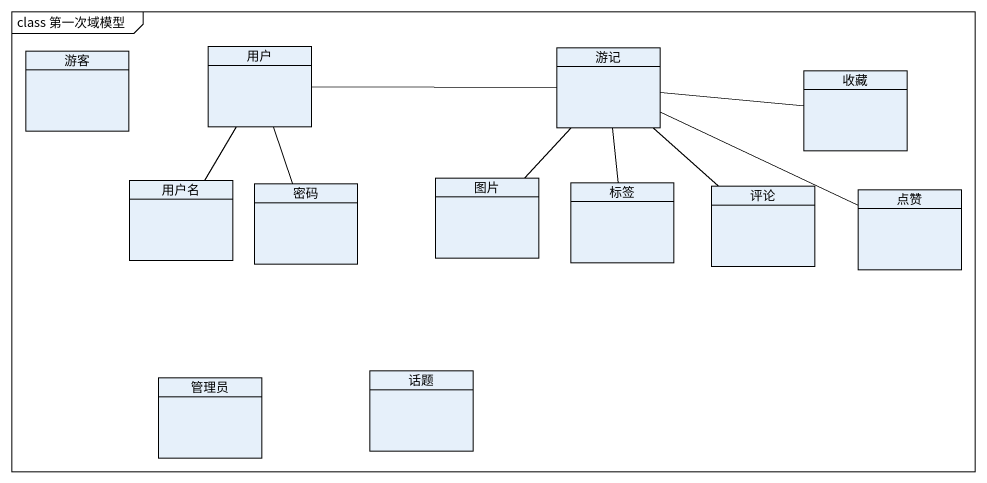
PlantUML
@startuml
mainframe class 第一次域模型
hide circle
hide empty members
class 游客
class 用户
class 游记
class 收藏
class 用户名
class 密码
class 图片
class 标签
class 评论
class 点赞
class 管理员
class 话题
用户 -right- 游记
用户 -- 用户名
用户 -- 密码
游记 -right- 收藏
游记 -- 图片
游记 -- 标签
游记 -- 评论
游记 -right- 点赞
@enduml
